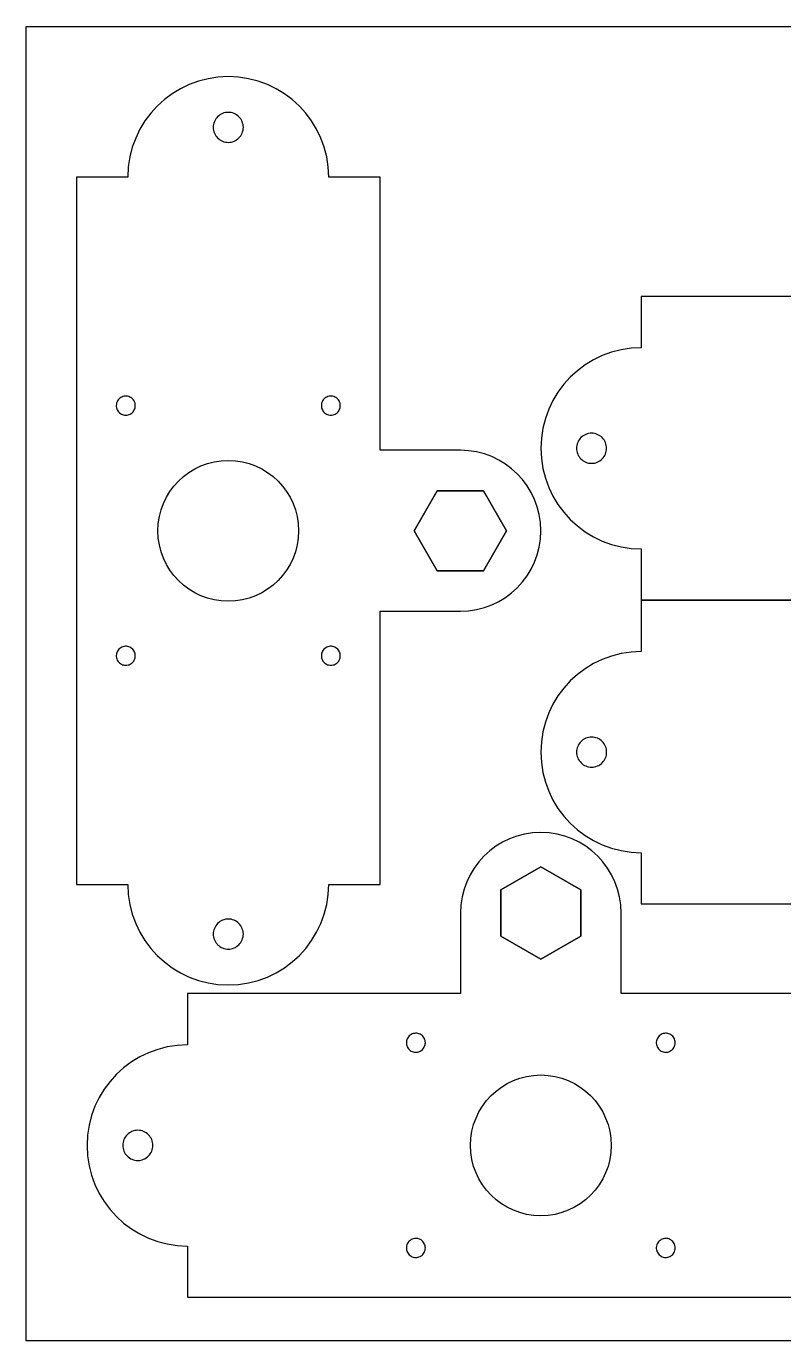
# Model space of a CAD drawing. Header units: millimetres. Extents: x 3269 to 3552, y 1534 to 1664.
# Drawn here: x 3269.2 to 3344.6, y 1533.8 to 1664.4 of the extents above; entities that cross this region are included whole.
import ezdxf

# ---------------------------------------------------------------- set-up
doc = ezdxf.new("R2010")
doc.units = ezdxf.units.MM

msp = doc.modelspace()

# ---------------------------------------------------------------- linework, layer by layer
at = {"color": 244, "true_color": 0x991b1e, "elevation": -6.6}
msp.add_lwpolyline([(3269.2, 1614.27), (3269.2, 1664.42), (3552.2, 1664.42), (3552.2, 1664.42), (3552.2, 1533.75), (3269.2, 1533.75), (3269.2, 1614.27)], dxfattribs=at)
for points, elevation in [([(3304.4, 1606.27), (3312.4, 1606.27, 1), (3312.4, 1622.27), (3304.4, 1622.27), (3304.4, 1649.42), (3299.3, 1649.42, 1), (3279.3, 1649.42), (3274.2, 1649.42), (3274.2, 1579.12), (3279.3, 1579.12, 1), (3299.3, 1579.12), (3304.4, 1579.12)], -6.6), ([(3373.55, 1637.57), (3373.55, 1645.57, 1), (3357.55, 1645.57), (3357.55, 1637.57), (3330.4, 1637.57), (3330.4, 1632.47, 1), (3330.4, 1612.47), (3330.4, 1607.37), (3400.7, 1607.37), (3400.7, 1612.47, 1), (3400.7, 1632.47), (3400.7, 1637.57)], -6.6), ([(3357.55, 1577.17), (3357.55, 1569.17, 1), (3373.55, 1569.17), (3373.55, 1577.17), (3400.7, 1577.17), (3400.7, 1582.27, 1), (3400.7, 1602.27), (3400.7, 1607.37), (3330.4, 1607.37), (3330.4, 1602.27, 1), (3330.4, 1582.27), (3330.4, 1577.17)], -6.6), ([(3328.4, 1568.27), (3328.4, 1576.27, 1), (3312.4, 1576.27), (3312.4, 1568.27), (3285.25, 1568.27), (3285.25, 1563.17, 1), (3285.25, 1543.17), (3285.25, 1538.07), (3355.55, 1538.07), (3355.55, 1543.17, 1), (3355.55, 1563.17), (3355.55, 1568.27)], -4)]:
    msp.add_lwpolyline(points, format="xyb", close=True, dxfattribs=dict(elevation=elevation))
at = {"flags": 128}
for points, elevation in [([(3289.3, 1652.88), (3289.45, 1652.89), (3289.59, 1652.91), (3289.73, 1652.94), (3289.88, 1652.99), (3290.01, 1653.06), (3290.13, 1653.13), (3290.25, 1653.22), (3290.36, 1653.32), (3290.46, 1653.43), (3290.55, 1653.55), (3290.62, 1653.67), (3290.68, 1653.8), (3290.73, 1653.94), (3290.77, 1654.09), (3290.79, 1654.23), (3290.8, 1654.38), (3290.79, 1654.52), (3290.77, 1654.67), (3290.73, 1654.81), (3290.68, 1654.95), (3290.62, 1655.08), (3290.55, 1655.21), (3290.46, 1655.33), (3290.36, 1655.43), (3290.25, 1655.53), (3290.13, 1655.62), (3290.01, 1655.69), (3289.88, 1655.76), (3289.73, 1655.81), (3289.59, 1655.84), (3289.45, 1655.87), (3289.3, 1655.87), (3289.15, 1655.87), (3289.01, 1655.84), (3288.87, 1655.81), (3288.73, 1655.76), (3288.6, 1655.69), (3288.47, 1655.62), (3288.35, 1655.53), (3288.24, 1655.43), (3288.15, 1655.33), (3288.06, 1655.21), (3287.98, 1655.08), (3287.92, 1654.95), (3287.87, 1654.81), (3287.84, 1654.67), (3287.81, 1654.52), (3287.81, 1654.38), (3287.81, 1654.23), (3287.84, 1654.09), (3287.87, 1653.94), (3287.92, 1653.8), (3287.98, 1653.67), (3288.06, 1653.55), (3288.15, 1653.43), (3288.24, 1653.32), (3288.35, 1653.22), (3288.47, 1653.13), (3288.6, 1653.06), (3288.73, 1652.99), (3288.87, 1652.94), (3289.01, 1652.91), (3289.15, 1652.89), (3289.3, 1652.88)], -3.6), ([(3289.3, 1652.88), (3289.45, 1652.89), (3289.59, 1652.91), (3289.73, 1652.94), (3289.88, 1652.99), (3290.01, 1653.06), (3290.13, 1653.13), (3290.25, 1653.22), (3290.36, 1653.32), (3290.46, 1653.43), (3290.55, 1653.55), (3290.62, 1653.67), (3290.68, 1653.8), (3290.73, 1653.94), (3290.77, 1654.09), (3290.79, 1654.23), (3290.8, 1654.38), (3290.79, 1654.52), (3290.77, 1654.67), (3290.73, 1654.81), (3290.68, 1654.95), (3290.62, 1655.08), (3290.55, 1655.21), (3290.46, 1655.33), (3290.36, 1655.43), (3290.25, 1655.53), (3290.13, 1655.62), (3290.01, 1655.69), (3289.88, 1655.76), (3289.73, 1655.81), (3289.59, 1655.84), (3289.45, 1655.87), (3289.3, 1655.87), (3289.15, 1655.87), (3289.01, 1655.84), (3288.87, 1655.81), (3288.73, 1655.76), (3288.6, 1655.69), (3288.47, 1655.62), (3288.35, 1655.53), (3288.24, 1655.43), (3288.15, 1655.33), (3288.06, 1655.21), (3287.98, 1655.08), (3287.92, 1654.95), (3287.87, 1654.81), (3287.84, 1654.67), (3287.81, 1654.52), (3287.81, 1654.38), (3287.81, 1654.23), (3287.84, 1654.09), (3287.87, 1653.94), (3287.92, 1653.8), (3287.98, 1653.67), (3288.06, 1653.55), (3288.15, 1653.43), (3288.24, 1653.32), (3288.35, 1653.22), (3288.47, 1653.13), (3288.6, 1653.06), (3288.73, 1652.99), (3288.87, 1652.94), (3289.01, 1652.91), (3289.15, 1652.89), (3289.3, 1652.88)], -3.6), ([(3279.1, 1625.77), (3279.22, 1625.77), (3279.34, 1625.8), (3279.45, 1625.83), (3279.55, 1625.88), (3279.65, 1625.94), (3279.75, 1626.01), (3279.83, 1626.1), (3279.89, 1626.19), (3279.95, 1626.29), (3280, 1626.4), (3280.03, 1626.51), (3280.05, 1626.63), (3280.05, 1626.74), (3280.04, 1626.85), (3280.02, 1626.97), (3279.98, 1627.08), (3279.93, 1627.18), (3279.86, 1627.28), (3279.79, 1627.37), (3279.7, 1627.44), (3279.6, 1627.51), (3279.5, 1627.57), (3279.39, 1627.61), (3279.28, 1627.64), (3279.16, 1627.66), (3279.05, 1627.66), (3278.93, 1627.64), (3278.81, 1627.61), (3278.71, 1627.57), (3278.6, 1627.51), (3278.51, 1627.44), (3278.42, 1627.37), (3278.35, 1627.28), (3278.28, 1627.18), (3278.23, 1627.08), (3278.19, 1626.97), (3278.17, 1626.85), (3278.16, 1626.74), (3278.16, 1626.63), (3278.18, 1626.51), (3278.21, 1626.4), (3278.26, 1626.29), (3278.31, 1626.19), (3278.38, 1626.1), (3278.46, 1626.01), (3278.56, 1625.94), (3278.66, 1625.88), (3278.76, 1625.83), (3278.87, 1625.8), (3278.98, 1625.77), (3279.1, 1625.77)], -3.6), ([(3279.1, 1625.77), (3279.22, 1625.77), (3279.34, 1625.8), (3279.45, 1625.83), (3279.55, 1625.88), (3279.65, 1625.94), (3279.75, 1626.01), (3279.83, 1626.1), (3279.89, 1626.19), (3279.95, 1626.29), (3280, 1626.4), (3280.03, 1626.51), (3280.05, 1626.63), (3280.05, 1626.74), (3280.04, 1626.85), (3280.02, 1626.97), (3279.98, 1627.08), (3279.93, 1627.18), (3279.86, 1627.28), (3279.79, 1627.37), (3279.7, 1627.44), (3279.6, 1627.51), (3279.5, 1627.57), (3279.39, 1627.61), (3279.28, 1627.64), (3279.16, 1627.66), (3279.05, 1627.66), (3278.93, 1627.64), (3278.81, 1627.61), (3278.71, 1627.57), (3278.6, 1627.51), (3278.51, 1627.44), (3278.42, 1627.37), (3278.35, 1627.28), (3278.28, 1627.18), (3278.23, 1627.08), (3278.19, 1626.97), (3278.17, 1626.85), (3278.16, 1626.74), (3278.16, 1626.63), (3278.18, 1626.51), (3278.21, 1626.4), (3278.26, 1626.29), (3278.31, 1626.19), (3278.38, 1626.1), (3278.46, 1626.01), (3278.56, 1625.94), (3278.66, 1625.88), (3278.76, 1625.83), (3278.87, 1625.8), (3278.98, 1625.77), (3279.1, 1625.77)], -3.6), ([(3299.5, 1625.77), (3299.62, 1625.77), (3299.74, 1625.8), (3299.85, 1625.83), (3299.95, 1625.88), (3300.05, 1625.94), (3300.15, 1626.01), (3300.23, 1626.1), (3300.29, 1626.19), (3300.35, 1626.29), (3300.4, 1626.4), (3300.43, 1626.51), (3300.45, 1626.63), (3300.45, 1626.74), (3300.44, 1626.85), (3300.42, 1626.97), (3300.38, 1627.08), (3300.33, 1627.18), (3300.26, 1627.28), (3300.19, 1627.37), (3300.1, 1627.44), (3300, 1627.51), (3299.9, 1627.57), (3299.79, 1627.61), (3299.68, 1627.64), (3299.56, 1627.66), (3299.45, 1627.66), (3299.33, 1627.64), (3299.21, 1627.61), (3299.11, 1627.57), (3299, 1627.51), (3298.91, 1627.44), (3298.82, 1627.37), (3298.75, 1627.28), (3298.68, 1627.18), (3298.63, 1627.08), (3298.59, 1626.97), (3298.57, 1626.85), (3298.56, 1626.74), (3298.56, 1626.63), (3298.58, 1626.51), (3298.61, 1626.4), (3298.66, 1626.29), (3298.71, 1626.19), (3298.78, 1626.1), (3298.86, 1626.01), (3298.96, 1625.94), (3299.06, 1625.88), (3299.16, 1625.83), (3299.27, 1625.8), (3299.39, 1625.77), (3299.5, 1625.77)], -3.6), ([(3299.5, 1625.77), (3299.62, 1625.77), (3299.74, 1625.8), (3299.85, 1625.83), (3299.95, 1625.88), (3300.05, 1625.94), (3300.15, 1626.01), (3300.23, 1626.1), (3300.29, 1626.19), (3300.35, 1626.29), (3300.4, 1626.4), (3300.43, 1626.51), (3300.45, 1626.63), (3300.45, 1626.74), (3300.44, 1626.85), (3300.42, 1626.97), (3300.38, 1627.08), (3300.33, 1627.18), (3300.26, 1627.28), (3300.19, 1627.37), (3300.1, 1627.44), (3300, 1627.51), (3299.9, 1627.57), (3299.79, 1627.61), (3299.68, 1627.64), (3299.56, 1627.66), (3299.45, 1627.66), (3299.33, 1627.64), (3299.21, 1627.61), (3299.11, 1627.57), (3299, 1627.51), (3298.91, 1627.44), (3298.82, 1627.37), (3298.75, 1627.28), (3298.68, 1627.18), (3298.63, 1627.08), (3298.59, 1626.97), (3298.57, 1626.85), (3298.56, 1626.74), (3298.56, 1626.63), (3298.58, 1626.51), (3298.61, 1626.4), (3298.66, 1626.29), (3298.71, 1626.19), (3298.78, 1626.1), (3298.86, 1626.01), (3298.96, 1625.94), (3299.06, 1625.88), (3299.16, 1625.83), (3299.27, 1625.8), (3299.39, 1625.77), (3299.5, 1625.77)], -3.6), ([(3326.94, 1622.47), (3326.94, 1622.62), (3326.91, 1622.76), (3326.88, 1622.91), (3326.83, 1623.05), (3326.77, 1623.18), (3326.69, 1623.3), (3326.6, 1623.42), (3326.51, 1623.53), (3326.4, 1623.63), (3326.28, 1623.72), (3326.15, 1623.79), (3326.02, 1623.85), (3325.88, 1623.91), (3325.74, 1623.94), (3325.6, 1623.96), (3325.45, 1623.97), (3325.3, 1623.96), (3325.16, 1623.94), (3325.02, 1623.91), (3324.87, 1623.85), (3324.74, 1623.79), (3324.62, 1623.72), (3324.5, 1623.63), (3324.39, 1623.53), (3324.29, 1623.42), (3324.2, 1623.3), (3324.13, 1623.18), (3324.07, 1623.05), (3324.02, 1622.91), (3323.98, 1622.76), (3323.96, 1622.62), (3323.95, 1622.47), (3323.96, 1622.33), (3323.98, 1622.18), (3324.02, 1622.04), (3324.07, 1621.9), (3324.13, 1621.77), (3324.2, 1621.64), (3324.29, 1621.52), (3324.39, 1621.42), (3324.5, 1621.32), (3324.62, 1621.23), (3324.74, 1621.15), (3324.87, 1621.09), (3325.02, 1621.04), (3325.16, 1621.01), (3325.3, 1620.98), (3325.45, 1620.98), (3325.6, 1620.98), (3325.74, 1621.01), (3325.88, 1621.04), (3326.02, 1621.09), (3326.15, 1621.15), (3326.28, 1621.23), (3326.4, 1621.32), (3326.51, 1621.42), (3326.6, 1621.52), (3326.69, 1621.64), (3326.77, 1621.77), (3326.83, 1621.9), (3326.88, 1622.04), (3326.91, 1622.18), (3326.94, 1622.33), (3326.94, 1622.47)], -3.6), ([(3326.94, 1622.47), (3326.94, 1622.62), (3326.91, 1622.76), (3326.88, 1622.91), (3326.83, 1623.05), (3326.77, 1623.18), (3326.69, 1623.3), (3326.6, 1623.42), (3326.51, 1623.53), (3326.4, 1623.63), (3326.28, 1623.72), (3326.15, 1623.79), (3326.02, 1623.85), (3325.88, 1623.91), (3325.74, 1623.94), (3325.6, 1623.96), (3325.45, 1623.97), (3325.3, 1623.96), (3325.16, 1623.94), (3325.02, 1623.91), (3324.87, 1623.85), (3324.74, 1623.79), (3324.62, 1623.72), (3324.5, 1623.63), (3324.39, 1623.53), (3324.29, 1623.42), (3324.2, 1623.3), (3324.13, 1623.18), (3324.07, 1623.05), (3324.02, 1622.91), (3323.98, 1622.76), (3323.96, 1622.62), (3323.95, 1622.47), (3323.96, 1622.33), (3323.98, 1622.18), (3324.02, 1622.04), (3324.07, 1621.9), (3324.13, 1621.77), (3324.2, 1621.64), (3324.29, 1621.52), (3324.39, 1621.42), (3324.5, 1621.32), (3324.62, 1621.23), (3324.74, 1621.15), (3324.87, 1621.09), (3325.02, 1621.04), (3325.16, 1621.01), (3325.3, 1620.98), (3325.45, 1620.98), (3325.6, 1620.98), (3325.74, 1621.01), (3325.88, 1621.04), (3326.02, 1621.09), (3326.15, 1621.15), (3326.28, 1621.23), (3326.4, 1621.32), (3326.51, 1621.42), (3326.6, 1621.52), (3326.69, 1621.64), (3326.77, 1621.77), (3326.83, 1621.9), (3326.88, 1622.04), (3326.91, 1622.18), (3326.94, 1622.33), (3326.94, 1622.47)], -3.6), ([(3314.7, 1618.25), (3317, 1614.28), (3314.7, 1610.3), (3310.1, 1610.3), (3307.8, 1614.28), (3310.1, 1618.25), (3314.7, 1618.25)], -3.6), ([(3317, 1614.28), (3314.7, 1618.25), (3310.1, 1618.25), (3307.8, 1614.28), (3310.1, 1610.3), (3314.7, 1610.3), (3317, 1614.28)], -3.6), ([(3279.1, 1600.9), (3279.22, 1600.91), (3279.34, 1600.93), (3279.45, 1600.96), (3279.55, 1601.01), (3279.65, 1601.08), (3279.75, 1601.14), (3279.83, 1601.23), (3279.89, 1601.32), (3279.95, 1601.42), (3280, 1601.53), (3280.03, 1601.64), (3280.05, 1601.76), (3280.05, 1601.87), (3280.04, 1601.99), (3280.02, 1602.1), (3279.98, 1602.21), (3279.93, 1602.32), (3279.86, 1602.41), (3279.79, 1602.5), (3279.7, 1602.58), (3279.6, 1602.65), (3279.5, 1602.7), (3279.39, 1602.74), (3279.28, 1602.77), (3279.16, 1602.79), (3279.05, 1602.79), (3278.93, 1602.77), (3278.81, 1602.74), (3278.71, 1602.7), (3278.6, 1602.65), (3278.51, 1602.58), (3278.42, 1602.5), (3278.35, 1602.41), (3278.28, 1602.32), (3278.23, 1602.21), (3278.19, 1602.1), (3278.17, 1601.99), (3278.16, 1601.87), (3278.16, 1601.76), (3278.18, 1601.64), (3278.21, 1601.53), (3278.26, 1601.42), (3278.31, 1601.32), (3278.38, 1601.23), (3278.46, 1601.14), (3278.56, 1601.08), (3278.66, 1601.01), (3278.76, 1600.96), (3278.87, 1600.93), (3278.98, 1600.91), (3279.1, 1600.9)], -3.6), ([(3279.1, 1600.9), (3279.22, 1600.91), (3279.34, 1600.93), (3279.45, 1600.96), (3279.55, 1601.01), (3279.65, 1601.08), (3279.75, 1601.14), (3279.83, 1601.23), (3279.89, 1601.32), (3279.95, 1601.42), (3280, 1601.53), (3280.03, 1601.64), (3280.05, 1601.76), (3280.05, 1601.87), (3280.04, 1601.99), (3280.02, 1602.1), (3279.98, 1602.21), (3279.93, 1602.32), (3279.86, 1602.41), (3279.79, 1602.5), (3279.7, 1602.58), (3279.6, 1602.65), (3279.5, 1602.7), (3279.39, 1602.74), (3279.28, 1602.77), (3279.16, 1602.79), (3279.05, 1602.79), (3278.93, 1602.77), (3278.81, 1602.74), (3278.71, 1602.7), (3278.6, 1602.65), (3278.51, 1602.58), (3278.42, 1602.5), (3278.35, 1602.41), (3278.28, 1602.32), (3278.23, 1602.21), (3278.19, 1602.1), (3278.17, 1601.99), (3278.16, 1601.87), (3278.16, 1601.76), (3278.18, 1601.64), (3278.21, 1601.53), (3278.26, 1601.42), (3278.31, 1601.32), (3278.38, 1601.23), (3278.46, 1601.14), (3278.56, 1601.08), (3278.66, 1601.01), (3278.76, 1600.96), (3278.87, 1600.93), (3278.98, 1600.91), (3279.1, 1600.9)], -3.6), ([(3299.5, 1600.9), (3299.62, 1600.91), (3299.74, 1600.93), (3299.85, 1600.96), (3299.95, 1601.01), (3300.05, 1601.08), (3300.15, 1601.14), (3300.23, 1601.23), (3300.29, 1601.32), (3300.35, 1601.42), (3300.4, 1601.53), (3300.43, 1601.64), (3300.45, 1601.76), (3300.45, 1601.87), (3300.44, 1601.99), (3300.42, 1602.1), (3300.38, 1602.21), (3300.33, 1602.32), (3300.26, 1602.41), (3300.19, 1602.5), (3300.1, 1602.58), (3300, 1602.65), (3299.9, 1602.7), (3299.79, 1602.74), (3299.68, 1602.77), (3299.56, 1602.79), (3299.45, 1602.79), (3299.33, 1602.77), (3299.21, 1602.74), (3299.11, 1602.7), (3299, 1602.65), (3298.91, 1602.58), (3298.82, 1602.5), (3298.75, 1602.41), (3298.68, 1602.32), (3298.63, 1602.21), (3298.59, 1602.1), (3298.57, 1601.99), (3298.56, 1601.87), (3298.56, 1601.76), (3298.58, 1601.64), (3298.61, 1601.53), (3298.66, 1601.42), (3298.71, 1601.32), (3298.78, 1601.23), (3298.86, 1601.14), (3298.96, 1601.08), (3299.06, 1601.01), (3299.16, 1600.96), (3299.27, 1600.93), (3299.39, 1600.91), (3299.5, 1600.9)], -3.6), ([(3323.96, 1592.27), (3323.96, 1592.12), (3323.99, 1591.98), (3324.02, 1591.84), (3324.07, 1591.69), (3324.13, 1591.56), (3324.21, 1591.44), (3324.3, 1591.32), (3324.4, 1591.21), (3324.5, 1591.11), (3324.62, 1591.02), (3324.75, 1590.95), (3324.88, 1590.89), (3325.02, 1590.84), (3325.16, 1590.8), (3325.31, 1590.78), (3325.45, 1590.77), (3325.6, 1590.78), (3325.74, 1590.8), (3325.89, 1590.84), (3326.03, 1590.89), (3326.16, 1590.95), (3326.28, 1591.02), (3326.4, 1591.11), (3326.51, 1591.21), (3326.61, 1591.32), (3326.7, 1591.44), (3326.77, 1591.56), (3326.83, 1591.69), (3326.89, 1591.84), (3326.92, 1591.98), (3326.94, 1592.12), (3326.95, 1592.27), (3326.94, 1592.42), (3326.92, 1592.56), (3326.89, 1592.7), (3326.83, 1592.84), (3326.77, 1592.97), (3326.7, 1593.1), (3326.61, 1593.22), (3326.51, 1593.33), (3326.4, 1593.42), (3326.28, 1593.51), (3326.16, 1593.59), (3326.03, 1593.65), (3325.89, 1593.7), (3325.74, 1593.73), (3325.6, 1593.76), (3325.45, 1593.76), (3325.31, 1593.76), (3325.16, 1593.73), (3325.02, 1593.7), (3324.88, 1593.65), (3324.75, 1593.59), (3324.62, 1593.51), (3324.5, 1593.42), (3324.4, 1593.33), (3324.3, 1593.22), (3324.21, 1593.1), (3324.13, 1592.97), (3324.07, 1592.84), (3324.02, 1592.7), (3323.99, 1592.56), (3323.96, 1592.42), (3323.96, 1592.27)], -3.6), ([(3323.96, 1592.27), (3323.96, 1592.12), (3323.99, 1591.98), (3324.02, 1591.84), (3324.07, 1591.69), (3324.13, 1591.56), (3324.21, 1591.44), (3324.3, 1591.32), (3324.4, 1591.21), (3324.5, 1591.11), (3324.62, 1591.02), (3324.75, 1590.95), (3324.88, 1590.89), (3325.02, 1590.84), (3325.16, 1590.8), (3325.31, 1590.78), (3325.45, 1590.77), (3325.6, 1590.78), (3325.74, 1590.8), (3325.89, 1590.84), (3326.03, 1590.89), (3326.16, 1590.95), (3326.28, 1591.02), (3326.4, 1591.11), (3326.51, 1591.21), (3326.61, 1591.32), (3326.7, 1591.44), (3326.77, 1591.56), (3326.83, 1591.69), (3326.89, 1591.84), (3326.92, 1591.98), (3326.94, 1592.12), (3326.95, 1592.27), (3326.94, 1592.42), (3326.92, 1592.56), (3326.89, 1592.7), (3326.83, 1592.84), (3326.77, 1592.97), (3326.7, 1593.1), (3326.61, 1593.22), (3326.51, 1593.33), (3326.4, 1593.42), (3326.28, 1593.51), (3326.16, 1593.59), (3326.03, 1593.65), (3325.89, 1593.7), (3325.74, 1593.73), (3325.6, 1593.76), (3325.45, 1593.76), (3325.31, 1593.76), (3325.16, 1593.73), (3325.02, 1593.7), (3324.88, 1593.65), (3324.75, 1593.59), (3324.62, 1593.51), (3324.5, 1593.42), (3324.4, 1593.33), (3324.3, 1593.22), (3324.21, 1593.1), (3324.13, 1592.97), (3324.07, 1592.84), (3324.02, 1592.7), (3323.99, 1592.56), (3323.96, 1592.42), (3323.96, 1592.27)], -3.6), ([(3316.42, 1578.57), (3320.39, 1580.87), (3324.37, 1578.57), (3324.37, 1573.97), (3320.39, 1571.67), (3316.42, 1573.97), (3316.42, 1578.57)], -1), ([(3320.39, 1580.87), (3316.42, 1578.57), (3316.42, 1573.97), (3320.39, 1571.67), (3324.37, 1573.97), (3324.37, 1578.57), (3320.39, 1580.87)], -1), ([(3289.3, 1572.68), (3289.45, 1572.69), (3289.59, 1572.71), (3289.73, 1572.75), (3289.88, 1572.8), (3290.01, 1572.86), (3290.13, 1572.93), (3290.25, 1573.03), (3290.36, 1573.12), (3290.46, 1573.23), (3290.55, 1573.35), (3290.62, 1573.47), (3290.68, 1573.61), (3290.73, 1573.75), (3290.77, 1573.89), (3290.79, 1574.03), (3290.8, 1574.18), (3290.79, 1574.33), (3290.77, 1574.47), (3290.73, 1574.61), (3290.68, 1574.75), (3290.62, 1574.88), (3290.55, 1575.01), (3290.46, 1575.13), (3290.36, 1575.24), (3290.25, 1575.33), (3290.13, 1575.42), (3290.01, 1575.5), (3289.88, 1575.56), (3289.73, 1575.61), (3289.59, 1575.65), (3289.45, 1575.67), (3289.3, 1575.67), (3289.15, 1575.67), (3289.01, 1575.65), (3288.87, 1575.61), (3288.73, 1575.56), (3288.6, 1575.5), (3288.47, 1575.42), (3288.35, 1575.33), (3288.24, 1575.24), (3288.15, 1575.13), (3288.06, 1575.01), (3287.98, 1574.88), (3287.92, 1574.75), (3287.87, 1574.61), (3287.84, 1574.47), (3287.81, 1574.33), (3287.81, 1574.18), (3287.81, 1574.03), (3287.84, 1573.89), (3287.87, 1573.75), (3287.92, 1573.61), (3287.98, 1573.47), (3288.06, 1573.35), (3288.15, 1573.23), (3288.24, 1573.12), (3288.35, 1573.03), (3288.47, 1572.93), (3288.6, 1572.86), (3288.73, 1572.8), (3288.87, 1572.75), (3289.01, 1572.71), (3289.15, 1572.69), (3289.3, 1572.68)], -3.6), ([(3289.3, 1572.68), (3289.45, 1572.69), (3289.59, 1572.71), (3289.73, 1572.75), (3289.88, 1572.8), (3290.01, 1572.86), (3290.13, 1572.93), (3290.25, 1573.03), (3290.36, 1573.12), (3290.46, 1573.23), (3290.55, 1573.35), (3290.62, 1573.47), (3290.68, 1573.61), (3290.73, 1573.75), (3290.77, 1573.89), (3290.79, 1574.03), (3290.8, 1574.18), (3290.79, 1574.33), (3290.77, 1574.47), (3290.73, 1574.61), (3290.68, 1574.75), (3290.62, 1574.88), (3290.55, 1575.01), (3290.46, 1575.13), (3290.36, 1575.24), (3290.25, 1575.33), (3290.13, 1575.42), (3290.01, 1575.5), (3289.88, 1575.56), (3289.73, 1575.61), (3289.59, 1575.65), (3289.45, 1575.67), (3289.3, 1575.67), (3289.15, 1575.67), (3289.01, 1575.65), (3288.87, 1575.61), (3288.73, 1575.56), (3288.6, 1575.5), (3288.47, 1575.42), (3288.35, 1575.33), (3288.24, 1575.24), (3288.15, 1575.13), (3288.06, 1575.01), (3287.98, 1574.88), (3287.92, 1574.75), (3287.87, 1574.61), (3287.84, 1574.47), (3287.81, 1574.33), (3287.81, 1574.18), (3287.81, 1574.03), (3287.84, 1573.89), (3287.87, 1573.75), (3287.92, 1573.61), (3287.98, 1573.47), (3288.06, 1573.35), (3288.15, 1573.23), (3288.24, 1573.12), (3288.35, 1573.03), (3288.47, 1572.93), (3288.6, 1572.86), (3288.73, 1572.8), (3288.87, 1572.75), (3289.01, 1572.71), (3289.15, 1572.69), (3289.3, 1572.68)], -3.6), ([(3308.91, 1563.38), (3308.9, 1563.5), (3308.88, 1563.61), (3308.84, 1563.72), (3308.79, 1563.82), (3308.73, 1563.92), (3308.66, 1564.02), (3308.58, 1564.1), (3308.49, 1564.17), (3308.38, 1564.22), (3308.27, 1564.27), (3308.17, 1564.3), (3308.05, 1564.32), (3307.93, 1564.33), (3307.82, 1564.31), (3307.71, 1564.29), (3307.59, 1564.25), (3307.49, 1564.2), (3307.39, 1564.13), (3307.3, 1564.06), (3307.23, 1563.97), (3307.16, 1563.88), (3307.1, 1563.77), (3307.06, 1563.67), (3307.04, 1563.55), (3307.02, 1563.43), (3307.02, 1563.32), (3307.04, 1563.2), (3307.06, 1563.09), (3307.1, 1562.98), (3307.16, 1562.88), (3307.23, 1562.78), (3307.3, 1562.69), (3307.39, 1562.62), (3307.49, 1562.55), (3307.59, 1562.5), (3307.71, 1562.46), (3307.82, 1562.44), (3307.93, 1562.43), (3308.05, 1562.43), (3308.17, 1562.45), (3308.27, 1562.48), (3308.38, 1562.53), (3308.49, 1562.59), (3308.58, 1562.65), (3308.66, 1562.73), (3308.73, 1562.83), (3308.79, 1562.93), (3308.84, 1563.03), (3308.88, 1563.14), (3308.9, 1563.26), (3308.91, 1563.38)], -1), ([(3308.91, 1563.38), (3308.9, 1563.5), (3308.88, 1563.61), (3308.84, 1563.72), (3308.79, 1563.82), (3308.73, 1563.92), (3308.66, 1564.02), (3308.58, 1564.1), (3308.49, 1564.17), (3308.38, 1564.22), (3308.27, 1564.27), (3308.17, 1564.3), (3308.05, 1564.32), (3307.93, 1564.33), (3307.82, 1564.31), (3307.71, 1564.29), (3307.59, 1564.25), (3307.49, 1564.2), (3307.39, 1564.13), (3307.3, 1564.06), (3307.23, 1563.97), (3307.16, 1563.88), (3307.1, 1563.77), (3307.06, 1563.67), (3307.04, 1563.55), (3307.02, 1563.43), (3307.02, 1563.32), (3307.04, 1563.2), (3307.06, 1563.09), (3307.1, 1562.98), (3307.16, 1562.88), (3307.23, 1562.78), (3307.3, 1562.69), (3307.39, 1562.62), (3307.49, 1562.55), (3307.59, 1562.5), (3307.71, 1562.46), (3307.82, 1562.44), (3307.93, 1562.43), (3308.05, 1562.43), (3308.17, 1562.45), (3308.27, 1562.48), (3308.38, 1562.53), (3308.49, 1562.59), (3308.58, 1562.65), (3308.66, 1562.73), (3308.73, 1562.83), (3308.79, 1562.93), (3308.84, 1563.03), (3308.88, 1563.14), (3308.9, 1563.26), (3308.91, 1563.38)], -1), ([(3333.77, 1563.38), (3333.77, 1563.5), (3333.75, 1563.61), (3333.71, 1563.72), (3333.66, 1563.82), (3333.6, 1563.92), (3333.53, 1564.02), (3333.44, 1564.1), (3333.35, 1564.17), (3333.25, 1564.22), (3333.14, 1564.27), (3333.03, 1564.3), (3332.92, 1564.32), (3332.8, 1564.33), (3332.69, 1564.31), (3332.57, 1564.29), (3332.46, 1564.25), (3332.36, 1564.2), (3332.26, 1564.13), (3332.17, 1564.06), (3332.1, 1563.97), (3332.03, 1563.88), (3331.97, 1563.77), (3331.93, 1563.67), (3331.9, 1563.55), (3331.89, 1563.43), (3331.89, 1563.32), (3331.9, 1563.2), (3331.93, 1563.09), (3331.97, 1562.98), (3332.03, 1562.88), (3332.1, 1562.78), (3332.17, 1562.69), (3332.26, 1562.62), (3332.36, 1562.55), (3332.46, 1562.5), (3332.57, 1562.46), (3332.69, 1562.44), (3332.8, 1562.43), (3332.92, 1562.43), (3333.03, 1562.45), (3333.14, 1562.48), (3333.25, 1562.53), (3333.35, 1562.59), (3333.44, 1562.65), (3333.53, 1562.73), (3333.6, 1562.83), (3333.66, 1562.93), (3333.71, 1563.03), (3333.75, 1563.14), (3333.77, 1563.26), (3333.77, 1563.38)], -1), ([(3281.79, 1553.17), (3281.79, 1553.32), (3281.76, 1553.46), (3281.73, 1553.61), (3281.68, 1553.75), (3281.62, 1553.88), (3281.54, 1554), (3281.45, 1554.12), (3281.36, 1554.23), (3281.25, 1554.33), (3281.13, 1554.42), (3281, 1554.49), (3280.87, 1554.55), (3280.73, 1554.61), (3280.59, 1554.64), (3280.45, 1554.66), (3280.3, 1554.67), (3280.15, 1554.66), (3280.01, 1554.64), (3279.87, 1554.61), (3279.72, 1554.55), (3279.59, 1554.49), (3279.47, 1554.42), (3279.35, 1554.33), (3279.24, 1554.23), (3279.14, 1554.12), (3279.05, 1554), (3278.98, 1553.88), (3278.92, 1553.75), (3278.87, 1553.61), (3278.83, 1553.46), (3278.81, 1553.32), (3278.8, 1553.17), (3278.81, 1553.03), (3278.83, 1552.88), (3278.87, 1552.74), (3278.92, 1552.6), (3278.98, 1552.47), (3279.05, 1552.34), (3279.14, 1552.22), (3279.24, 1552.12), (3279.35, 1552.02), (3279.47, 1551.93), (3279.59, 1551.85), (3279.72, 1551.79), (3279.87, 1551.74), (3280.01, 1551.71), (3280.15, 1551.68), (3280.3, 1551.68), (3280.45, 1551.68), (3280.59, 1551.71), (3280.73, 1551.74), (3280.87, 1551.79), (3281, 1551.85), (3281.13, 1551.93), (3281.25, 1552.02), (3281.36, 1552.12), (3281.45, 1552.22), (3281.54, 1552.34), (3281.62, 1552.47), (3281.68, 1552.6), (3281.73, 1552.74), (3281.76, 1552.88), (3281.79, 1553.03), (3281.79, 1553.17)], -1), ([(3281.79, 1553.17), (3281.79, 1553.32), (3281.76, 1553.46), (3281.73, 1553.61), (3281.68, 1553.75), (3281.62, 1553.88), (3281.54, 1554), (3281.45, 1554.12), (3281.36, 1554.23), (3281.25, 1554.33), (3281.13, 1554.42), (3281, 1554.49), (3280.87, 1554.55), (3280.73, 1554.61), (3280.59, 1554.64), (3280.45, 1554.66), (3280.3, 1554.67), (3280.15, 1554.66), (3280.01, 1554.64), (3279.87, 1554.61), (3279.72, 1554.55), (3279.59, 1554.49), (3279.47, 1554.42), (3279.35, 1554.33), (3279.24, 1554.23), (3279.14, 1554.12), (3279.05, 1554), (3278.98, 1553.88), (3278.92, 1553.75), (3278.87, 1553.61), (3278.83, 1553.46), (3278.81, 1553.32), (3278.8, 1553.17), (3278.81, 1553.03), (3278.83, 1552.88), (3278.87, 1552.74), (3278.92, 1552.6), (3278.98, 1552.47), (3279.05, 1552.34), (3279.14, 1552.22), (3279.24, 1552.12), (3279.35, 1552.02), (3279.47, 1551.93), (3279.59, 1551.85), (3279.72, 1551.79), (3279.87, 1551.74), (3280.01, 1551.71), (3280.15, 1551.68), (3280.3, 1551.68), (3280.45, 1551.68), (3280.59, 1551.71), (3280.73, 1551.74), (3280.87, 1551.79), (3281, 1551.85), (3281.13, 1551.93), (3281.25, 1552.02), (3281.36, 1552.12), (3281.45, 1552.22), (3281.54, 1552.34), (3281.62, 1552.47), (3281.68, 1552.6), (3281.73, 1552.74), (3281.76, 1552.88), (3281.79, 1553.03), (3281.79, 1553.17)], -1), ([(3308.91, 1542.98), (3308.9, 1543.1), (3308.88, 1543.21), (3308.84, 1543.32), (3308.79, 1543.42), (3308.73, 1543.52), (3308.66, 1543.62), (3308.58, 1543.7), (3308.49, 1543.77), (3308.38, 1543.82), (3308.27, 1543.87), (3308.17, 1543.9), (3308.05, 1543.92), (3307.93, 1543.93), (3307.82, 1543.91), (3307.71, 1543.89), (3307.59, 1543.85), (3307.49, 1543.8), (3307.39, 1543.73), (3307.3, 1543.66), (3307.23, 1543.57), (3307.16, 1543.48), (3307.1, 1543.37), (3307.06, 1543.27), (3307.04, 1543.15), (3307.02, 1543.03), (3307.02, 1542.92), (3307.04, 1542.8), (3307.06, 1542.69), (3307.1, 1542.58), (3307.16, 1542.48), (3307.23, 1542.38), (3307.3, 1542.29), (3307.39, 1542.22), (3307.49, 1542.15), (3307.59, 1542.1), (3307.71, 1542.06), (3307.82, 1542.04), (3307.93, 1542.03), (3308.05, 1542.03), (3308.17, 1542.05), (3308.27, 1542.08), (3308.38, 1542.13), (3308.49, 1542.19), (3308.58, 1542.25), (3308.66, 1542.33), (3308.73, 1542.43), (3308.79, 1542.53), (3308.84, 1542.63), (3308.88, 1542.74), (3308.9, 1542.86), (3308.91, 1542.98)], -1), ([(3308.91, 1542.98), (3308.9, 1543.1), (3308.88, 1543.21), (3308.84, 1543.32), (3308.79, 1543.42), (3308.73, 1543.52), (3308.66, 1543.62), (3308.58, 1543.7), (3308.49, 1543.77), (3308.38, 1543.82), (3308.27, 1543.87), (3308.17, 1543.9), (3308.05, 1543.92), (3307.93, 1543.93), (3307.82, 1543.91), (3307.71, 1543.89), (3307.59, 1543.85), (3307.49, 1543.8), (3307.39, 1543.73), (3307.3, 1543.66), (3307.23, 1543.57), (3307.16, 1543.48), (3307.1, 1543.37), (3307.06, 1543.27), (3307.04, 1543.15), (3307.02, 1543.03), (3307.02, 1542.92), (3307.04, 1542.8), (3307.06, 1542.69), (3307.1, 1542.58), (3307.16, 1542.48), (3307.23, 1542.38), (3307.3, 1542.29), (3307.39, 1542.22), (3307.49, 1542.15), (3307.59, 1542.1), (3307.71, 1542.06), (3307.82, 1542.04), (3307.93, 1542.03), (3308.05, 1542.03), (3308.17, 1542.05), (3308.27, 1542.08), (3308.38, 1542.13), (3308.49, 1542.19), (3308.58, 1542.25), (3308.66, 1542.33), (3308.73, 1542.43), (3308.79, 1542.53), (3308.84, 1542.63), (3308.88, 1542.74), (3308.9, 1542.86), (3308.91, 1542.98)], -1), ([(3333.77, 1542.98), (3333.77, 1543.1), (3333.75, 1543.21), (3333.71, 1543.32), (3333.66, 1543.42), (3333.6, 1543.52), (3333.53, 1543.62), (3333.44, 1543.7), (3333.35, 1543.77), (3333.25, 1543.82), (3333.14, 1543.87), (3333.03, 1543.9), (3332.92, 1543.92), (3332.8, 1543.93), (3332.69, 1543.91), (3332.57, 1543.89), (3332.46, 1543.85), (3332.36, 1543.8), (3332.26, 1543.73), (3332.17, 1543.66), (3332.1, 1543.57), (3332.03, 1543.48), (3331.97, 1543.37), (3331.93, 1543.27), (3331.9, 1543.15), (3331.89, 1543.03), (3331.89, 1542.92), (3331.9, 1542.8), (3331.93, 1542.69), (3331.97, 1542.58), (3332.03, 1542.48), (3332.1, 1542.38), (3332.17, 1542.29), (3332.26, 1542.22), (3332.36, 1542.15), (3332.46, 1542.1), (3332.57, 1542.06), (3332.69, 1542.04), (3332.8, 1542.03), (3332.92, 1542.03), (3333.03, 1542.05), (3333.14, 1542.08), (3333.25, 1542.13), (3333.35, 1542.19), (3333.44, 1542.25), (3333.53, 1542.33), (3333.6, 1542.43), (3333.66, 1542.53), (3333.71, 1542.63), (3333.75, 1542.74), (3333.77, 1542.86), (3333.77, 1542.98)], -1), ([(3333.77, 1542.98), (3333.77, 1543.1), (3333.75, 1543.21), (3333.71, 1543.32), (3333.66, 1543.42), (3333.6, 1543.52), (3333.53, 1543.62), (3333.44, 1543.7), (3333.35, 1543.77), (3333.25, 1543.82), (3333.14, 1543.87), (3333.03, 1543.9), (3332.92, 1543.92), (3332.8, 1543.93), (3332.69, 1543.91), (3332.57, 1543.89), (3332.46, 1543.85), (3332.36, 1543.8), (3332.26, 1543.73), (3332.17, 1543.66), (3332.1, 1543.57), (3332.03, 1543.48), (3331.97, 1543.37), (3331.93, 1543.27), (3331.9, 1543.15), (3331.89, 1543.03), (3331.89, 1542.92), (3331.9, 1542.8), (3331.93, 1542.69), (3331.97, 1542.58), (3332.03, 1542.48), (3332.1, 1542.38), (3332.17, 1542.29), (3332.26, 1542.22), (3332.36, 1542.15), (3332.46, 1542.1), (3332.57, 1542.06), (3332.69, 1542.04), (3332.8, 1542.03), (3332.92, 1542.03), (3333.03, 1542.05), (3333.14, 1542.08), (3333.25, 1542.13), (3333.35, 1542.19), (3333.44, 1542.25), (3333.53, 1542.33), (3333.6, 1542.43), (3333.66, 1542.53), (3333.71, 1542.63), (3333.75, 1542.74), (3333.77, 1542.86), (3333.77, 1542.98)], -1)]:
    msp.add_lwpolyline(points, close=True, dxfattribs=dict(at, elevation=elevation))
for centre in [(3289.3, 1614.27, -6.6), (3320.4, 1553.17, -4)]:
    msp.add_circle(centre, 7)

doc.saveas('drawing.dxf')
